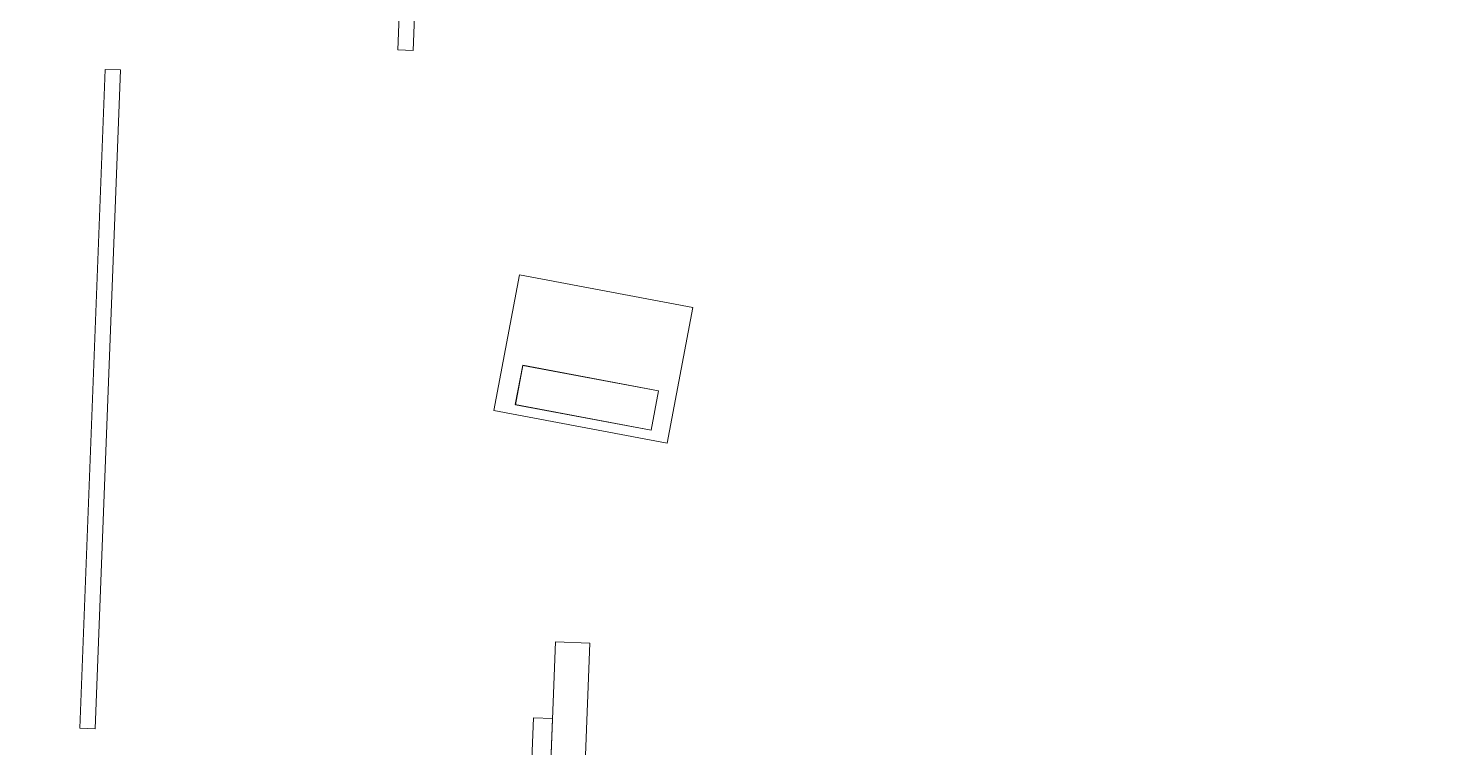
# Model space of a CAD drawing. Header units: millimetres. Extents: x 56551 to 77348, y 4047 to 46741.
# Drawn here: x 72682 to 74528, y 40411 to 41350 of the extents above; entities that cross this region are included whole.
import ezdxf

# ---------------------------------------------------------------- set-up
doc = ezdxf.new("R2010")
doc.units = ezdxf.units.MM
doc.header["$MEASUREMENT"] = 0
for name, color, linetype, lineweight in [('FURN-FILE', 211, 'Continuous', 0), ('FURN-STOR', 213, 'Continuous', 0), ('FURN-WKST', 42, 'Continuous', 13), ('FURN-WKST-SCRN', 92, 'Continuous', 13)]:
    doc.layers.add(name, color=color, linetype=linetype, lineweight=lineweight)

# ---------------------------------------------------------------- blocks, each defined once
blk = doc.blocks.new('*U289')
at = {"color": 0, "linetype": 'ByBlock', "lineweight": -2}
for p, q in [((-77.35046026017517, 248.9608467578291), (-77.92972024991468, 233.9718910321026)), ((7.036208975521731, 245.6996575158919), (-77.35046026017517, 248.9608467578291)), ((6.45694898570946, 230.7107017901653), (-77.92972024991468, 233.9718910321026)), ((-95.50056195679645, -220.6919439464837), (-96.07982194657961, -235.6808996721666)), ((-11.11389272112865, -223.9531331883554), (-95.50056195679645, -220.6919439464837)), ((-11.69315271091182, -238.9420889140238), (-96.07982194657961, -235.6808996721666))]:
    blk.add_line(p, q, dxfattribs=at)
at = {"color": 0, "linetype": 'ByBlock', "lineweight": -2, "flags": 128}
for points in [[(80.38760173230548, 460.5289075269029), (63.00983924708271, 10.86119856243022), (107.9767064242478, 9.123418593058886), (125.3544689094997, 458.7911275575461), (80.38760173230548, 460.5289075269029)], [(76.52588704130903, 360.6030174418411), (66.87155390752014, 110.7870886486926), (41.88996103138197, 111.7525219650051), (51.54429416519997, 361.5684507581391), (76.52588704130903, 360.6030174418411)], [(-103.4398813457665, 291.2290568659519), (-37.70445010518597, 288.6886593942108), (-41.46800191511284, 191.302835334136), (-107.2034331556788, 193.8432328058552), (-103.4398813457665, 291.2290568659519)], [(47.19984427113377, 249.151282783816), (46.23441092546273, 224.1696899393355), (6.263862322448404, 225.7143832149668), (7.229295638753683, 250.6959760910613), (47.19984427113377, 249.151282783816)], [(62.23750003566965, -9.123883177286189), (44.85973755041778, -458.7915921418025), (89.82660472746647, -460.5293721111593), (107.204367213053, -10.86166314670118), (62.23750003566965, -9.123883177286189)], [(58.37578534468776, -109.0497732624353), (48.72145221086976, -358.8657020555256), (23.73985933477525, -357.9002687391985), (33.39419246852049, -108.0843399460864), (58.37578534468776, -109.0497732624353)], [(-121.5899830423878, -178.4237338383391), (-55.8545518017927, -180.9641313100219), (-59.61810361176322, -278.3499553701186), (-125.3535348523437, -275.8095578984357), (-121.5899830423878, -178.4237338383391)], [(29.04974257448339, -220.5015079204313), (28.08430922881234, -245.4831007648972), (-11.88623937417287, -243.9384074892369), (-10.92080605785304, -218.9568146131132), (29.04974257448339, -220.5015079204313)]]:
    blk.add_lwpolyline(points, close=True, dxfattribs=at)
blk = doc.blocks.new('wrk_34')
at = {"layer": 'FURN-FILE', "color": 0, "linetype": 'Continuous', "lineweight": 0, "rotation": 92.21320400544748}
blk.add_blockref('*U289', (599.7811701462051, 152.5824639066559), dxfattribs=at)
blk = doc.blocks.new('*U327')
at = {"color": 0, "linetype": 'ByBlock', "lineweight": -2, "flags": 128}
for points in [[(3.63787523531937, 105.9297435535191), (229.6395514689793, 63.21836622041883), (196.2132561646868, -113.6525108320129), (-29.78842006885679, -70.94113349886175), (3.63787523531937, 105.9297435535191)], [(-1.817887515906477, -63.13799520101747), (175.125294563084, -96.57795521483786), (184.7994481939095, -45.38843445452221), (7.856266114860773, -11.94847444067273), (-1.817887515906477, -63.13799520101747)], [(-1.579579557292163, -63.57354827158997), (175.4262480723846, -96.68030883686879), (185.0040073696582, -45.47266476888763), (7.99817974002508, -12.3659042037325), (-1.579579557292163, -63.57354827158997)]]:
    blk.add_lwpolyline(points, close=True, dxfattribs=at)
blk = doc.blocks.new('*U331')
at = {"color": 0, "linetype": 'ByBlock', "lineweight": -2}
for p, q in [((-77.35046026016062, 248.9608467578146), (-77.92972024990013, 233.971891032088)), ((7.036208975536283, 245.6996575158919), (-77.35046026016062, 248.9608467578146)), ((6.456948985738563, 230.7107017901653), (-77.92972024990013, 233.971891032088)), ((-95.5005619567819, -220.6919439464909), (-96.07982194653596, -235.6808996721738)), ((-11.11389272109955, -223.9531331883627), (-95.5005619567819, -220.6919439464909)), ((-11.69315271088271, -238.9420889140238), (-96.07982194653596, -235.6808996721738))]:
    blk.add_line(p, q, dxfattribs=at)
at = {"color": 0, "linetype": 'ByBlock', "lineweight": -2, "extrusion": (0, 0, -1), "flags": 128}
for points in [[(-80.38760173233459, 460.5289075268956), (-63.00983924709726, 10.86119856241567), (-107.9767064242624, 9.123418593044335), (-125.3544689094997, 458.7911275575389), (-80.38760173233459, 460.5289075268956)], [(-76.52588704132359, 360.6030174418338), (-66.87155390753469, 110.7870886486853), (-41.88996103139652, 111.7525219650051), (-51.54429416521452, 361.5684507581391), (-76.52588704132359, 360.6030174418338)], [(103.4398813457519, 291.2290568659446), (37.70445010517142, 288.6886593942036), (41.46800191511284, 191.3028353341288), (107.2034331556642, 193.8432328058479), (103.4398813457519, 291.2290568659446)], [(-47.19984427114832, 249.1512827838087), (-46.23441092547728, 224.1696899393282), (-6.263862322462955, 225.7143832149668), (-7.229295638768235, 250.6959760910468), (-47.19984427114832, 249.1512827838087)], [(-62.23750003568421, -9.12388317730074), (-44.85973755043233, -458.7915921418098), (-89.82660472749558, -460.5293721111666), (-107.2043672130676, -10.86166314670845), (-62.23750003568421, -9.12388317730074)], [(-58.37578534468776, -109.0497732624353), (-48.72145221089886, -358.8657020555402), (-23.73985933480435, -357.9002687392058), (-33.39419246854959, -108.0843399460864), (-58.37578534468776, -109.0497732624353)], [(121.5899830423732, -178.4237338383464), (55.85455180177814, -180.9641313100365), (59.61810361176322, -278.3499553701186), (125.3535348523292, -275.809557898443), (121.5899830423732, -178.4237338383464)], [(-29.04974257449794, -220.5015079204386), (-28.08430922884145, -245.4831007649045), (11.88623937417287, -243.9384074892369), (10.92080605783849, -218.9568146131132), (-29.04974257449794, -220.5015079204386)]]:
    blk.add_lwpolyline(points, close=True, dxfattribs=at)
blk = doc.blocks.new('wrk_41')
at = {"layer": 'FURN-FILE', "color": 0, "linetype": 'Continuous', "lineweight": 0, "extrusion": (0, 0, -1), "rotation": 92.21292925001437}
blk.add_blockref('*U327', (-1426.936658187195, 150.2067273224384), dxfattribs=at)
at = {"layer": 'FURN-FILE', "color": 0, "linetype": 'Continuous', "lineweight": 0, "rotation": 92.21320400544748}
blk.add_blockref('*U331', (599.7811701461978, 152.5824639066559), dxfattribs=at)
at = {"color": 0, "linetype": 'Continuous', "lineweight": 0}
blk.add_wipeout([(1699.998472004285, 1350.0019241405826), (1249.998472004547, 1350.0014148090122), (1249.9991511132687, 750.001414809376), (1699.9991511129995, 750.0019241409464)], dxfattribs=at).dxf.layer = 'FURN-FILE'
at = {"color": 0}
blk.add_wipeout([(1249.9984720045472, 1350.0014148090122), (1699.9991511129997, 1350.0014148090122), (1699.9991511129997, 750.0019241409464), (1249.99847200454, 750.0019241409464)], dxfattribs=at).dxf.layer = 'FURN-STOR'
blk = doc.blocks.new('*U332')
at = {"color": 0, "linetype": 'ByBlock', "lineweight": -2}
blk.add_wipeout([(-903.1903323073275, -65.17210588032322), (-887.7446711557786, 334.52957231423375), (910.9133117798706, 265.0235795324845), (895.4676506283363, -134.6780986620288)], dxfattribs=at)
at = {"color": 0, "linetype": 'ByBlock', "lineweight": -2, "flags": 128}
blk.add_lwpolyline([(30.79734058621398, 279.019194911365), (31.56962920155638, 299.0042786063277), (890.9282280849002, 265.7958681478049), (890.1559394695942, 245.8107844528276), (30.79734058621398, 279.019194911365)], close=True, dxfattribs=at)
blk = doc.blocks.new('*U387')
at = {"color": 0, "linetype": 'ByBlock', "lineweight": -2}
blk.add_wipeout([(-903.1903323073348, -65.17210588035232), (-887.7446711557859, 334.52957231421897), (910.9133117798704, 265.02357953246997), (895.4676506283362, -134.67809866205778)], dxfattribs=at)
at = {"color": 0, "linetype": 'ByBlock', "lineweight": -2, "flags": 128}
blk.add_lwpolyline([(-883.204798223298, -65.94441189899226), (-882.4325096080429, -45.95932820407324), (-23.07391072462633, -79.1677386625961), (-23.84619933994691, -99.15282235755876), (-883.204798223298, -65.94441189899226)], close=True, dxfattribs=at)
blk = doc.blocks.new('*U388')
at = {"color": 0, "linetype": 'ByBlock', "lineweight": -2}
blk.add_wipeout([(-903.1903323073348, -65.17210588035232), (-887.7446711557859, 334.52957231421897), (910.9133117798704, 265.02357953246997), (895.4676506283362, -134.67809866205778)], dxfattribs=at)
at = {"color": 0, "linetype": 'ByBlock', "lineweight": -2, "flags": 128}
blk.add_lwpolyline([(-883.204798223298, -65.94441189899226), (-882.4325096080429, -45.95932820407324), (-23.07391072462633, -79.1677386625961), (-23.84619933994691, -99.15282235755876), (-883.204798223298, -65.94441189899226)], close=True, dxfattribs=at)

msp = doc.modelspace()

# ---------------------------------------------------------------- wipeouts: each hides what was drawn before it
for points in [[(71964.37038701779, 39546.415425324565), (72057.04850464937, 41944.62861695092), (72806.48910266912, 41915.66674477722), (72713.81098503753, 39517.453553150845)], [(73862.9541163398, 39473.04316298773), (73955.63766279633, 41871.25614481286), (73206.19713033937, 41900.21971349204), (73113.51358388283, 39502.00673166688)]]:
    msp.add_wipeout(points).dxf.layer = 'FURN-WKST'

# ---------------------------------------------------------------- next in the draw order: block references
at = {"layer": 'FURN-FILE', "linetype": 'Continuous', "lineweight": 0, "rotation": 87.78686084466052}
msp.add_blockref('wrk_34', (72713.81108384878, 39517.4535493322), dxfattribs=at)
at = {"layer": 'FURN-FILE', "linetype": 'Continuous', "lineweight": 0, "extrusion": (0, 0, -1), "rotation": 92.21313705693467}
msp.add_blockref('wrk_41', (-73113.5309993787, 39502.00606596195), dxfattribs=at)
at = {"layer": 'FURN-WKST-SCRN', "rotation": 269.9997098895655}
msp.add_blockref('*U332', (72918.00483626708, 42211.5832271113), dxfattribs=at)

# ---------------------------------------------------------------- next in the draw order: block references
msp.add_blockref('*U387', (72848.49415030309, 40412.92095598269), dxfattribs=at)

# ---------------------------------------------------------------- next in the draw order: block references
msp.add_blockref('*U388', (72848.49415030309, 40412.92095598269), dxfattribs=at)

doc.saveas('drawing.dxf')
